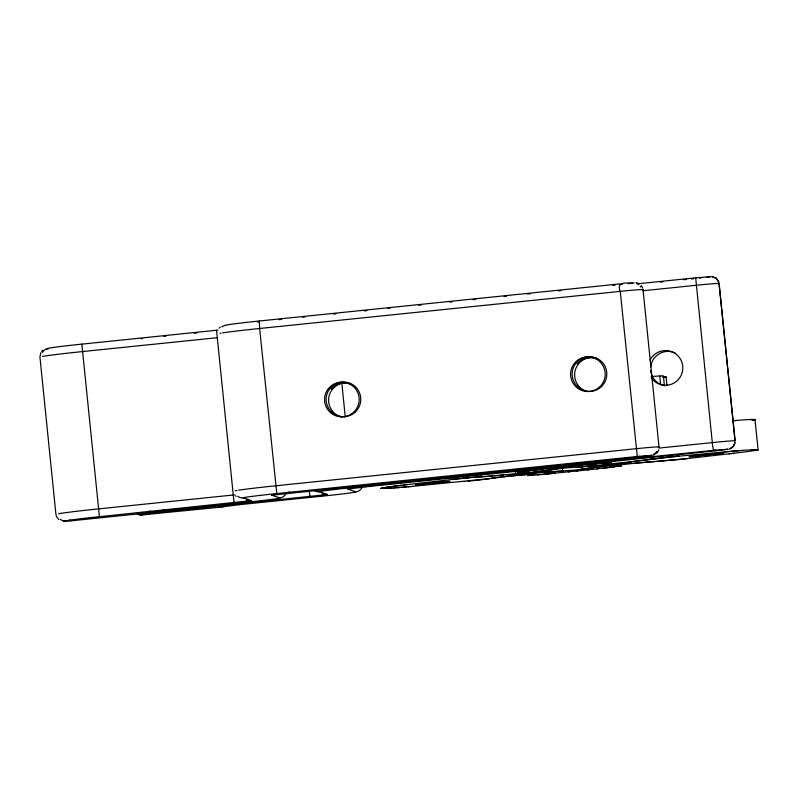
<?xml version="1.0" encoding="UTF-8"?>
<svg xmlns="http://www.w3.org/2000/svg" width="798" height="798" viewBox="0 0 798 798"><rect width="100%" height="100%" fill="white"/><g stroke="black" fill="none" stroke-linecap="round" stroke-linejoin="round"><path stroke-width="1.2" d="M238.871 503.977L238.802 504.745L219.58 507.269L141.974 514.91A7.671 7.651 -71.5 0 1 137.007 513.703M639.148 456.207L639.068 456.975L271.789 495.209L279.879 497.932A7.671 7.651 -71.5 0 0 286.223 493.104M735.058 442.242L733.362 446.451L730.27 448.725M734.988 442.94L733.362 446.451L729.572 448.965M60.349 519.328A7.671 7.651 -71.5 0 0 65.955 521.014L69.905 520.944L70.015 519.787M69.935 520.934L142.413 513.483L142.523 512.326M142.453 513.463L162.742 510.86L162.852 509.693M218.472 507.368L218.552 506.221M289.205 492.974L289.275 491.827M238.802 504.745L322.432 496.156L322.542 494.989M362.491 486.281A7.671 7.651 -71.5 0 1 355.898 491.837L347.818 489.104L365.185 486.9L365.294 485.733M634.151 282.881C629.742 284.008 615.258 279.639 620.265 291.37L637.173 455.538L637.452 456.466L652.185 455.299L639.068 456.975M365.225 486.88L715.058 450.89L715.168 449.733M658.779 449.793L657.343 452.546L653.552 455.06M656.235 452.087L656.644 451.379M40.798 352.626L39.94 356.985L55.92 514.301L56.738 517.054L58.763 519.508M756.753 450.152L758.1 449.713L756.753 450.152A51.83 1.267 -5.8 0 1 747.247 451.608L745.631 451.828A53.117 1.297 -5.8 0 1 734.23 453.224A50.483 1.237 -5.8 0 1 733.003 453.374A46.394 1.137 -5.8 0 1 731.746 453.513L731.108 453.593M41.656 351.31L42.773 350.192M219.061 328.197L220.178 327.08M655.766 452.725L653.353 454.69M650.3 459.409L648.624 459.688A24.389 0.599 -5.8 0 1 648.136 459.758A20.479 0.499 -5.8 0 1 647.278 459.887A24.239 0.589 -5.8 0 1 646.3 460.017L624.415 462.481A24.239 0.589 -5.8 0 1 617.034 463.179L615.318 463.329A23.431 0.569 -5.8 0 1 611.368 463.668A23.93 0.589 -5.8 0 1 603.258 464.037L604.146 463.798A25.217 0.618 -5.8 0 1 604.305 463.768L605.931 463.488M603.268 464.037L607.288 463.269M145.396 513.104L145.445 513.024A7.671 7.651 -71.5 0 0 150.024 510.9M221.415 507.009L221.465 506.93A7.671 7.651 -71.5 0 0 226.043 504.805M65.955 521.014A35.71 0.868 -5.8 0 1 99.421 516.685L251.44 500.625L243.36 497.902A7.671 7.651 -71.5 0 1 237.744 496.216M321.823 492.815A7.671 7.651 -71.5 0 0 327.429 494.491L175.44 510.59A35.71 0.868 -5.8 0 0 141.974 514.91M217.904 330.113L81.855 344.138L99.421 516.685M216.537 330.262L234.063 502.83M619.926 283.889L259.29 321.005L259.629 328.487L276.816 493.573L637.452 456.466M145.924 514.85L146.034 513.693M162.742 510.86L246.412 502.251A35.71 0.868 -5.8 0 0 279.879 497.932M246.412 502.251L246.512 500.635M706.619 277.295L710.669 276.667L695.946 277.794L695.846 279.41L712.584 445.414L713.472 450.371L728.215 449.204L715.088 450.88M322.432 496.156L322.472 496.137A35.71 0.868 -5.8 0 0 355.898 491.837M604.794 465.044L565.223 467.977L521.413 473.743M556.695 469.064L530.68 472.695A52.05 1.267 -5.8 0 1 523.298 473.533L517.643 474.152M752.334 420.207A51.83 1.267 -5.8 0 0 753.671 419.957L755.028 419.539L749.073 419.539A52.269 1.277 -5.8 0 0 736.514 420.426A50.972 1.247 -5.8 0 0 734.559 420.586A49.027 1.197 -5.8 0 0 733.023 420.716M753.691 419.957L755.028 419.539L749.073 419.539M420.446 484.087L415.459 484.875L421.903 484.576M440.735 482.7L449.962 481.403L443.528 481.713M689.931 456.516L689.063 456.725L723.567 453.244L689.931 456.516L699.068 455.329M530.201 475.109L527.678 475.558L538.78 474.74M608.754 463.03L611.378 462.541L579.887 465.354M533.852 474.501L535.658 474.142A23.461 0.569 -5.8 0 0 535.737 474.112L524.366 474.73M533.712 474.531L531.139 474.95M533.273 474.601L534.84 474.331A22.444 0.549 -5.8 0 0 535.199 474.261A22.903 0.559 -5.8 0 0 535.478 474.202A23.242 0.569 -5.8 0 0 535.658 474.142L529.623 474.311M416.327 484.665L423.189 483.758M449.094 481.613L445.593 482.122M528.346 475.418L532.086 474.8M606.789 463.349L610.679 462.71M722.699 453.454L713.572 454.631M412.217 486.391L488.725 478.72M487.738 478.88L490.381 478.461M489.014 478.68L492.715 478.112M386.531 487.249L380.935 488.376L389.853 486.77M491.089 478.351L494.082 477.922M387.14 487.159L387.778 487.069M486.95 479.009L483.438 479.488M388.436 486.97L403.778 485.014A42.085 1.027 -5.8 0 1 404.875 484.885A37.845 0.928 -5.8 0 1 405.992 484.755L407.579 484.576M632.495 283.14L628.216 283.679M257.654 322.033L258.492 321.923M523.618 472.665L528.865 471.768L521.124 472.985M493.194 478.042L501.314 477.054M391.379 486.571L392.187 486.461M393.015 486.351L393.873 486.241A51.67 1.267 -5.8 0 1 395.678 486.012A53.396 1.307 -5.8 0 1 397.584 485.773A55.142 1.347 -5.8 0 1 399.579 485.523A56.828 1.387 -5.8 0 1 401.653 485.274M523.159 472.735L517.463 473.423A24.239 0.589 -5.8 0 1 510.351 474.221L505.583 474.72M494.401 477.882L495.059 477.803M495.408 477.753L497.254 477.523A23.581 0.579 -5.8 0 1 498.86 477.334L508.466 476.266M482.68 479.578L478.331 480.107M618.45 465.064L610.201 466.321L621.562 464.695A24.239 0.589 -5.8 0 1 628.674 463.907L639.178 462.84M444.336 482.281L424.875 484.316M421.763 483.927L424.686 483.578M403.778 485.014L405.992 484.755M734.23 453.224L729.182 453.813M407.379 484.595L453.224 479.359M523.957 471.269L517.463 472.177L524.366 471.867M423.928 483.668L440.556 481.962M729.821 453.733L677.851 459.628L653.323 461.633M523.658 471.309L537.393 469.783A108.209 2.643 -5.8 0 1 540.406 469.453L541.942 469.284M461.184 478.501L452.356 479.458L452.107 477.044M477.364 480.216L472.177 480.785M613.363 466.321A28.11 0.688 -5.8 0 1 612.585 466.371L610.171 466.361L611.916 466.401A24.908 0.608 -5.8 0 0 612.585 466.371L621.532 465.922L591.946 469.394M686.679 458.67L656.485 461.453M454.122 479.259L458.012 478.83M503.039 476.855L505.713 476.566M617.612 464.386L573.812 470.142L537.942 472.745M701.502 277.894L699.547 278.113M582.031 465.982L582.231 469.094L623.268 463.778M141.146 338.721L142.483 338.571M570.351 466.311L537.393 469.783A108.578 2.653 -5.8 0 0 534.391 470.102A108.907 2.663 -5.8 0 0 531.398 470.421A109.146 2.663 -5.8 0 0 528.456 470.73M519.528 473.942L507.867 475.389L522.66 474.162M506.62 476.466L512.206 475.887M619.497 464.177L631.148 462.74L616.365 463.967M593.503 469.224L587.258 469.892M596.595 468.895L598.141 468.725M234.812 494.85L98.214 508.915A43.381 1.057 -5.8 0 0 58.553 513.772M548.166 468.616L549.732 468.456M471.099 480.895L467.897 481.234M588.824 469.723L576.186 471.039M622.52 284.307L621.542 284.457M217.844 337.644L82.234 351.599A43.381 1.057 -5.8 0 0 42.573 356.457M557.622 467.628L559.208 467.458M725.192 451.877L667.766 457.244L628.255 462.092M459.05 478.72L465.563 478.062M279.051 319.659L281.524 319.409M302.542 317.245L305.016 316.986M333.454 314.063L335.928 313.804M364.357 310.881L366.831 310.631M387.848 308.467L390.322 308.208M418.751 305.285L421.224 305.026M449.663 302.103L452.137 301.844M473.154 299.689L475.618 299.43M504.057 296.507L506.531 296.248M527.548 294.083L530.022 293.834M558.45 290.911L560.924 290.652M612.844 285.305L615.318 285.056M638.939 283.659L695.946 277.794M660.435 282.143L662.909 281.884M683.926 279.719L686.4 279.47M691.347 278.961L693.811 278.702M163.67 336.387L166.134 336.138M194.433 333.225L196.887 332.966M642.909 290.771L696.285 285.275A21.686 0.529 -5.8 0 1 718.659 283.639M658.889 448.087L712.265 442.601A21.686 0.529 -5.8 0 1 734.639 440.965M314.402 490.59A7.671 7.651 -71.5 0 0 319.38 491.807A35.71 0.868 -5.8 0 1 352.836 487.478L713.472 450.371M567.169 466.64L581.473 465.204M671.028 456.905L651.098 459.279L650.859 456.855M506.55 474.62L501.743 475.099M633.442 463.409L649.432 461.922A24.189 0.589 -5.8 0 1 650.52 461.843A20.738 0.509 -5.8 0 1 651.527 461.763A25.177 0.618 -5.8 0 1 652.235 461.713L653.193 461.643M510.331 476.077L515.857 475.518M537.503 474.86L577.782 470.88M575.129 465.833L578.301 465.513M672.106 456.795L679.038 456.127M561.832 472.496L563.428 472.336M568.206 471.857L569.802 471.698M463.359 478.281L469.872 477.653M503.658 474.91L499.847 475.289M622.161 463.399L608.605 464.695M513.144 475.788L521.114 475.029M587.777 464.586L589.343 464.436M518.79 474.531L526.55 473.783M463.768 481.643L464.775 481.543M552.326 473.433L555.478 473.124M466.65 477.952L471.907 477.463M500.795 475.199L494.421 475.788M614.42 464.157L602.919 465.214A52.06 1.277 -5.8 0 1 595.797 465.823L576.316 467.049M497.992 475.468L489.593 476.197A24.169 0.589 -5.8 0 1 488.516 476.286A20.718 0.509 -5.8 0 1 487.498 476.366A25.147 0.618 -5.8 0 1 486.79 476.416M640.116 462.75L647.098 462.122A23.87 0.579 -5.8 0 1 648.295 462.022A25.376 0.618 -5.8 0 1 649.432 461.922L655.747 461.493M524.605 473.972L530.421 473.423M724.305 451.957L726.529 451.758M711.756 454.032L721.981 453.214M700.883 455.937L690.649 456.755M528.495 473.603L541.513 472.446M519.398 475.179L525.892 474.601M427.279 484.097L423.349 484.446M727.407 451.678L731.247 451.329A64.089 1.566 -5.8 0 1 733.432 451.139A52.389 1.277 -5.8 0 1 735.557 450.96L739.586 450.631A50.972 1.247 -5.8 0 0 737.611 450.79A49.027 1.197 -5.8 0 0 735.557 450.96L731.247 451.329A56.219 1.377 -5.8 0 0 729.562 451.478A38.334 0.938 -5.8 0 0 727.846 451.638L726.09 451.798M438.96 482.112L448.376 481.374M412.855 486.341L409.982 486.6A42.005 1.027 -5.8 0 1 408.815 486.7L406.531 486.9A57.137 1.397 -5.8 0 1 404.277 487.099A55.242 1.347 -5.8 0 1 402.102 487.279A53.336 1.307 -5.8 0 1 399.998 487.448A51.541 1.257 -5.8 0 1 397.983 487.618L393.414 487.967M470.9 477.553L473.832 477.294M534.231 473.074L536.106 472.915M522.77 474.88L523.578 474.8M408.237 486.75L409.982 486.6A37.666 0.918 -5.8 0 0 411.17 486.491M472.885 477.384L478.67 476.915M492.735 475.937L491.927 476.007A23.9 0.589 -5.8 0 1 490.74 476.107A25.376 0.618 -5.8 0 1 489.603 476.197L485.972 476.466M441.324 481.902L442.82 481.773M424.097 484.386L417.045 484.915M406.531 486.9L397.983 487.618M732.484 420.755L736.514 420.426M474.74 477.224L485.713 476.486M526.62 474.541L527.149 474.501M543.239 472.296L562.72 471.079L562.4 468.007M527.678 474.461L528.186 474.421M396.087 487.768L397.025 487.688M394.282 487.897L390.202 488.186M391.758 488.077L380.955 488.436L385.653 488.456M479.319 476.865L483.668 476.606M485.334 476.516L484.745 476.546M389.474 488.236L386.811 488.396M524.914 471.837L525.822 471.788M752.145 449.733L758.1 449.743L752.145 449.733A52.269 1.277 -5.8 0 0 739.576 450.631M523.648 471.907L526.83 471.738A24.838 0.608 -5.8 0 1 527.119 471.728L528.745 471.728L526.181 471.768M711.996 276.597L716.305 278.322L718.789 282.093M712.065 276.607L716.305 278.322L718.799 282.143M636.036 282.701L638.939 283.539M319.38 491.807L327.429 494.491M754.958 419.469L758.1 449.743M636.644 283.39L637.353 283.719M236.098 496.356L235.51 495.827M638.699 284.597L638.061 284.128L638.669 284.577M715.636 277.834L716.275 278.303M352.836 487.478L352.477 486.162M310.083 496.735L309.026 490.351M175.4 510.55L175.081 509.274M641.363 285.514L642.759 288.188M640.275 286.352L640.664 287.011M719.088 283.49L735.068 440.825L719.058 283.47M666.071 376.905L666.958 385.574M664.325 384.915L663.507 376.826L662.659 376.846L663.507 376.826A43.381 1.057 -5.8 0 1 665.003 377.274M651.238 376.486A108.448 2.653 -5.8 0 1 659.766 375.998L660.594 384.087M643.028 289.564L659.008 446.88M620.126 463.528L620.365 465.952M515.548 472.306L515.757 474.351M481.204 474.311L481.443 476.735M341.773 382.611L345.265 417.025M322.482 493.443L322.532 494.541M333.534 413.933A17.347 17.317 -71.5 0 1 332.237 412.785M331.03 389.225A17.347 17.317 -71.5 0 1 351.419 384.506M580.964 389.614A17.347 17.317 -71.5 0 1 577.094 386.202M577.054 363.898A17.347 17.317 -71.5 0 1 597.443 359.19M650.729 366.811A17.347 17.317 -71.5 0 1 675.038 352.916M664.963 385.833A17.347 17.317 -71.5 0 1 650.709 370.521M650.051 360.088A17.347 17.317 -71.4 0 1 675.796 353.963A17.347 17.317 -71.4 0 1 677.532 380.397A17.347 17.317 -71.4 0 1 651.218 377.753M352.467 486.94A7.671 7.651 -71.5 0 1 347.838 489.144M142.593 515.119A7.671 7.651 -71.5 0 1 136.977 513.443M614.35 466.93A106.962 2.613 -5.8 0 1 611.497 467.259A107.431 2.623 -5.8 0 1 608.595 467.578A107.81 2.633 -5.8 0 1 605.672 467.897A108.099 2.643 -5.8 0 1 602.709 468.226M600.156 463.468A106.962 2.613 -5.8 0 1 603.138 463.189M600.006 463.409A107.421 2.623 -5.8 0 0 596.994 463.698A107.83 2.633 -5.8 0 0 593.961 463.987A108.099 2.643 -5.8 0 0 590.949 464.296M552.495 473.423A108.099 2.643 -5.8 0 1 549.403 473.723M540.056 474.611A109.146 2.663 -5.8 0 0 543.099 474.331A108.907 2.663 -5.8 0 0 546.151 474.032A108.578 2.653 -5.8 0 0 549.233 473.733M659.766 375.998A43.381 1.057 -5.8 0 1 662.679 376.347M658.25 447.129A21.686 0.529 -5.8 0 0 636.245 448.695L275.609 485.802A43.381 1.057 -5.8 0 0 238.662 490.181M642.27 289.814A21.686 0.529 -5.8 0 0 620.265 291.37L259.629 328.487A43.381 1.057 -5.8 0 0 222.682 332.866M235.24 490.83A43.381 1.057 -5.8 0 1 237.096 490.441M219.979 333.345A43.381 1.057 -5.8 0 1 221.116 333.125M243.36 497.902A35.71 0.868 -5.8 0 1 276.816 493.573M251.41 500.585A7.671 7.651 -71.5 0 1 246.432 499.378M275.859 493.563A7.671 7.651 -71.5 0 1 271.819 495.239M66.563 521.214A7.671 7.651 -71.5 0 1 62.982 520.725M42.404 352.546A7.671 7.651 -71.5 0 1 48.429 348.437M259.29 321.005A35.71 0.868 -5.8 0 0 225.824 325.325A7.671 7.651 -71.5 0 0 221.784 327M48.528 348.297A35.71 0.868 -5.8 0 1 81.885 344.118M46.972 349.155A7.671 7.651 -71.5 0 1 48.359 348.746M586.36 391.269A17.347 17.317 -71.5 0 1 575.328 369.873A17.347 17.317 -71.5 0 1 596.305 358.053M341.514 416.945A17.347 17.317 -71.5 0 1 328.985 396.387A17.347 17.317 -71.5 0 1 349.065 383.1M598.031 388.257A17.347 17.317 -71.5 0 0 594.999 358.372A17.347 17.317 -71.5 0 0 570.67 375.978A17.347 17.317 -71.5 0 0 598.031 388.257M352.008 413.583A17.347 17.317 -71.5 0 0 348.975 383.688A17.347 17.317 -71.5 0 0 324.636 401.294A17.347 17.317 -71.5 0 0 352.008 413.583M600.904 387.05A17.347 17.317 -71.5 0 0 595.049 357.584A17.347 17.317 -71.5 0 0 572.485 377.424A17.347 17.317 -71.5 0 0 600.904 387.05M354.881 412.366A17.347 17.317 -71.5 0 0 349.015 382.91A17.347 17.317 -71.5 0 0 326.462 402.751A17.347 17.317 -71.5 0 0 354.881 412.366"/></g></svg>
